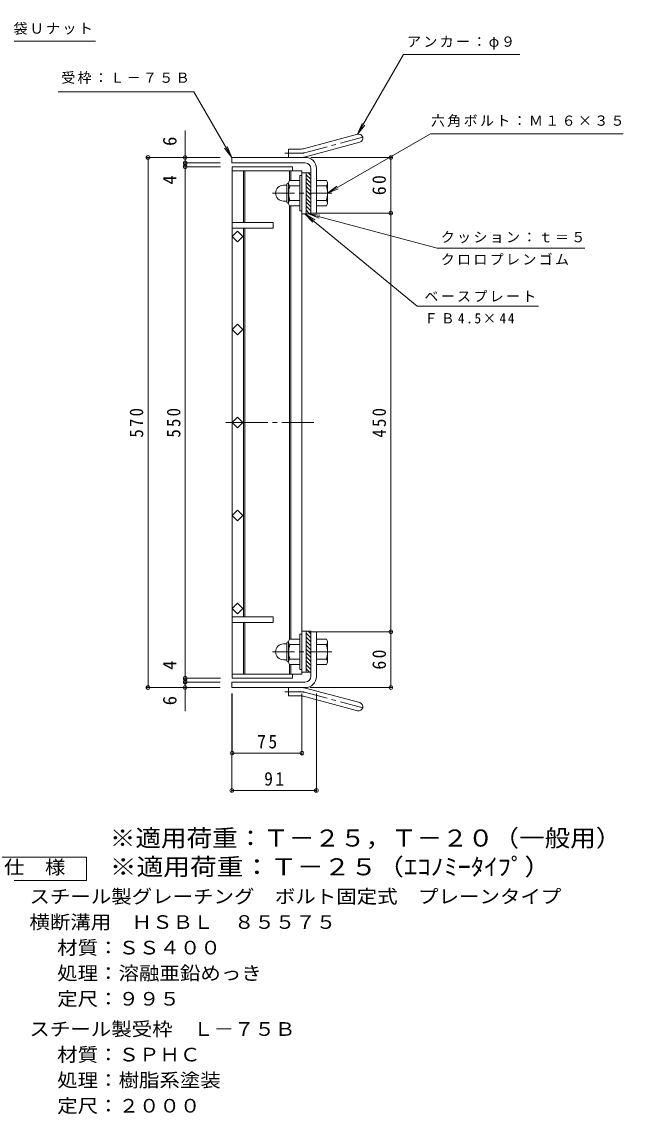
# Model space of a CAD drawing. Units: millimetres, scale not verified. Extents: x -929 to 924, y -686 to 664.
# Drawn here: x 278 to 924, y -573 to 602 of the extents above; entities that cross this region are included whole.
import ezdxf
from ezdxf.enums import TextEntityAlignment as Align

# ---------------------------------------------------------------- set-up
doc = ezdxf.new("R2010")
doc.units = ezdxf.units.MM
doc.header["$LTSCALE"] = 5
doc.header["$PDMODE"] = 32
doc.header["$PDSIZE"] = 4
doc.linetypes.add('CHAIN1', pattern=[8, 5, -1, 1, -1])
doc.linetypes.add('CHAIN2', pattern=[12, 9, -1, 1, -1])
for name, color, linetype, lineweight in [('0-1_躯体', 2, 'Continuous', 9), ('0-2_仕上', 3, 'Continuous', 9), ('0-4_その他', 7, 'Continuous', 9), ('0-5_寸法', 7, 'Continuous', 9), ('F-4_F-4ﾚｲﾔ', 2, 'Continuous', 9)]:
    doc.layers.add(name, color=color, linetype=linetype, lineweight=lineweight)
doc.layers.add('F-5_F-5ﾚｲﾔ', color=3, linetype='Continuous')
doc.styles.add('ＭＳ ゴシック', font='')
doc.styles.get('ＭＳ ゴシック').set_extended_font_data('MS Gothic')

msp = doc.modelspace()

# ---------------------------------------------------------------- linework, layer by layer
at = {"layer": '0-1_躯体'}
for p, q in [((580.75, 465.126), (638.941, 480.718)), ((583.079, 456.432), (641.27, 472.025)), ((564.605, 455.819), (564.605, 464.819)), ((578.421, 464.819), (564.605, 464.819)), ((503.605, 449.819), (503.605, 455.819)), ((582.605, 455.819), (503.605, 455.819)), ((582.605, 449.819), (503.605, 449.819)), ((576.805, 436.319), (576.805, 398.319)), ((579.105, 436.319), (576.805, 436.319)), ((583.605, 395.319), (583.605, 439.319)), ((588.605, 439.319), (583.605, 439.319)), ((588.605, 432.239), (583.605, 437.239)), ((588.605, 436.482), (585.768, 439.319)), ((588.605, 443.819), (588.605, 395.319)), ((594.605, 443.819), (594.605, 395.819)), ((559.295, 425.819), (562.805, 425.819)), ((562.805, 408.119), (562.805, 426.519)), ((564.605, 428.319), (564.805, 428.319)), ((564.805, 428.069), (564.805, 406.569)), ((576.805, 430.819), (565.844, 430.819)), ((576.805, 425.319), (565.844, 425.319)), ((588.605, 427.997), (583.605, 432.997)), ((588.605, 423.754), (583.605, 428.754)), ((588.605, 419.511), (583.605, 424.511)), ((594.605, 430.819), (605.567, 430.819)), ((594.605, 425.319), (605.567, 425.319)), ((606.805, 428.319), (606.605, 428.319)), ((606.605, 428.069), (606.605, 406.569)), ((588.605, 415.269), (583.605, 420.269)), ((588.605, 411.026), (583.605, 416.026)), ((588.605, 406.783), (583.605, 411.784)), ((559.305, 408.819), (562.805, 408.819)), ((564.605, 406.319), (564.805, 406.319)), ((576.805, 409.319), (565.844, 409.319)), ((576.805, 403.819), (565.844, 403.819)), ((588.605, 402.541), (583.605, 407.541)), ((588.605, 398.298), (583.605, 403.298)), ((594.605, 409.319), (605.567, 409.319)), ((594.605, 403.819), (605.567, 403.819)), ((606.805, 406.319), (606.605, 406.319)), ((579.105, 398.319), (576.805, 398.319)), ((587.342, 395.319), (583.605, 399.056)), ((588.605, 395.319), (583.605, 395.319)), ((588.605, 395.819), (594.605, 395.819)), ((576.805, -94.682), (576.805, -56.682)), ((579.105, -56.682), (576.805, -56.682)), ((583.605, -53.682), (583.605, -97.682)), ((588.605, -53.682), (583.605, -53.682)), ((588.605, -60.762), (583.605, -55.762)), ((588.605, -56.519), (585.768, -53.682)), ((588.605, -102.182), (588.605, -53.682)), ((588.605, -54.182), (594.605, -54.182)), ((594.605, -102.182), (594.605, -54.182)), ((559.305, -67.182), (562.805, -67.182)), ((562.805, -66.482), (562.805, -84.882)), ((564.605, -64.682), (564.805, -64.682)), ((564.805, -86.432), (564.805, -64.932)), ((576.805, -62.182), (565.844, -62.182)), ((576.805, -67.682), (565.844, -67.682)), ((588.605, -65.004), (583.605, -60.004)), ((588.605, -69.247), (583.605, -64.247)), ((588.605, -73.49), (583.605, -68.49)), ((594.605, -62.182), (605.567, -62.182)), ((594.605, -67.682), (605.567, -67.682)), ((606.805, -64.682), (606.605, -64.682)), ((606.605, -86.432), (606.605, -64.932)), ((588.605, -77.732), (583.605, -72.732)), ((588.605, -81.975), (583.605, -76.975)), ((588.605, -86.218), (583.605, -81.218)), ((559.295, -84.182), (562.805, -84.182)), ((564.605, -86.682), (564.805, -86.682)), ((576.805, -83.682), (565.844, -83.682)), ((576.805, -89.182), (565.844, -89.182)), ((588.605, -90.46), (583.605, -85.46)), ((588.605, -94.703), (583.605, -89.703)), ((587.342, -97.682), (583.605, -93.945)), ((594.605, -83.682), (605.567, -83.682)), ((594.605, -89.182), (605.567, -89.182)), ((606.805, -86.682), (606.605, -86.682)), ((579.105, -94.682), (576.805, -94.682)), ((588.605, -97.682), (583.605, -97.682)), ((503.605, -108.182), (503.605, -114.182)), ((582.605, -108.182), (503.605, -108.182)), ((582.605, -114.182), (503.605, -114.182)), ((564.605, -114.182), (564.605, -123.182)), ((583.079, -114.795), (641.27, -130.388)), ((578.421, -123.182), (564.605, -123.182)), ((580.75, -123.489), (638.941, -139.081))]:
    msp.add_line(p, q, dxfattribs=at)
at = {"layer": '0-1_躯体', "linetype": 'CHAIN1'}
for p, q in [((581.914, 460.779), (647.081, 478.24)), ((578.42, 460.319), (560.801, 460.319)), ((611.177, 417.319), (547.504, 417.319)), ((611.177, -75.682), (547.504, -75.682)), ((578.42, -118.682), (560.801, -118.682)), ((581.914, -119.142), (647.081, -136.603))]:
    msp.add_line(p, q, dxfattribs=at)
at = {"layer": '0-1_躯体'}
for centre, radius, start, end in [((640.105, 476.371), 4.5, 285.00014, 104.99991), ((578.421, 473.819), 9, 270, 285.00002), ((578.42, 473.819), 18, 270, 285), ((582.605, 443.819), 12, 0, 90), ((582.605, 443.819), 6, 0, 90), ((559.295, 417.329), 8.49, 90, 180), ((564.605, 426.519), 1.8, 90, 180), ((568.965, 428.069), 4.16, 138.61835, 221.37988), ((588.805, 417.319), 24, 160.52881, 199.47119), ((582.605, 417.319), 24, 340.52881, 19.47119), ((602.445, 428.069), 4.16, 318.62012, 41.38165), ((559.305, 417.319), 8.5, 180, 270), ((564.605, 408.119), 1.8, 180, 270), ((568.965, 406.569), 4.16, 138.62012, 221.38165), ((602.445, 406.569), 4.16, 318.61835, 41.37988), ((559.305, -75.682), 8.5, 90, 180), ((564.605, -66.482), 1.8, 90, 180), ((568.965, -64.932), 4.16, 138.61835, 221.37988), ((588.805, -75.682), 24, 160.52881, 199.47119), ((582.605, -75.682), 24, 340.52881, 19.47119), ((602.445, -64.932), 4.16, 318.62012, 41.38165), ((559.295, -75.692), 8.49, 180, 270), ((564.605, -84.882), 1.8, 180, 270), ((568.965, -86.432), 4.16, 138.62012, 221.38165), ((602.445, -86.432), 4.16, 318.61835, 41.37988), ((582.605, -102.182), 6, 270, 0), ((582.605, -102.182), 12, 270, 0), ((578.42, -132.182), 18, 75, 90), ((578.421, -132.182), 9, 74.99998, 90), ((640.105, -134.734), 4.5, 255.00009, 74.99986)]:
    msp.add_arc(centre, radius, start, end, dxfattribs=at)
at = {"layer": '0-1_躯体', "linetype": 'CHAIN2'}
for centre, start, end in [((578.42, 473.819), 270, 284.99995), ((578.42, -132.182), 75.00005, 90)]:
    msp.add_arc(centre, 13.5, start, end, dxfattribs=at)
at = {"layer": '0-2_仕上'}
for p, q in [((504.105, -104.182), (504.105, 445.819)), ((504.105, 441.319), (579.105, 441.319)), ((516.105, 441.319), (516.105, 385.819)), ((517.605, 441.319), (517.605, 385.819)), ((565.605, 441.319), (565.605, 430.819)), ((567.105, 441.319), (567.105, 430.819)), ((579.105, 441.319), (579.105, -99.682)), ((583.605, 439.319), (579.105, 439.319)), ((565.605, 403.819), (565.605, -62.182)), ((567.105, -62.182), (567.105, 403.819)), ((583.605, 395.319), (579.105, 395.319)), ((504.105, 379.819), (548.105, 379.819)), ((516.105, 379.819), (516.105, -38.182)), ((517.605, -38.182), (517.605, 379.819)), ((509.762, 365.162), (504.105, 370.819)), ((515.419, 370.819), (509.762, 365.162)), ((509.762, 265.162), (504.105, 270.819)), ((515.419, 270.819), (509.762, 265.162)), ((509.762, 165.162), (504.105, 170.819)), ((515.419, 170.819), (509.762, 165.162)), ((509.762, 65.162), (504.105, 70.819)), ((515.419, 70.819), (509.762, 65.162)), ((509.762, -23.525), (504.105, -29.182)), ((515.419, -29.182), (509.762, -23.525)), ((504.105, -38.182), (548.105, -38.182)), ((516.105, -99.682), (516.105, -44.182)), ((517.605, -99.682), (517.605, -44.182)), ((583.605, -53.682), (579.105, -53.682)), ((565.605, -99.682), (565.605, -89.182)), ((567.105, -99.682), (567.105, -89.182)), ((504.105, -99.682), (579.105, -99.682)), ((583.605, -97.682), (579.105, -97.682))]:
    msp.add_line(p, q, dxfattribs=at)
at = {"layer": '0-2_仕上', "linetype": 'CHAIN2'}
msp.add_line((497.303, 170.819), (591.829, 170.819), dxfattribs=at)
at = {"layer": '0-2_仕上'}
for points in [[(504.105, 445.819), (569.105, 445.819), (569.105, 441.319)], [(504.105, 385.819), (548.105, 385.819), (548.105, 379.819)], [(504.105, 370.819), (509.762, 376.476), (515.419, 370.819)], [(504.105, 270.819), (509.762, 276.476), (515.419, 270.819)], [(504.105, 170.819), (509.762, 176.476), (515.419, 170.819)], [(504.105, 70.819), (509.762, 76.476), (515.419, 70.819)], [(504.105, -29.182), (509.762, -34.839), (515.419, -29.182)], [(504.105, -44.182), (548.105, -44.182), (548.105, -38.182)], [(504.105, -104.182), (569.105, -104.182), (569.105, -99.682)]]:
    msp.add_lwpolyline(points, dxfattribs=at)
at = {"layer": '0-4_その他'}
for p, q in [((453.605, -139.507), (453.605, 484.736)), ((491.105, 455.819), (412.105, 455.819)), ((413.605, -114.181), (413.605, 455.819)), ((491.105, 449.819), (452.105, 449.819)), ((588.586, 455.819), (676.105, 455.819)), ((674.605, -114.181), (674.605, 455.819)), ((491.605, 445.819), (452.105, 445.819)), ((587.736, 395.819), (676.105, 395.819)), ((590.192, -54.181), (676.105, -54.181)), ((491.605, -104.181), (452.105, -104.181)), ((491.105, -114.181), (412.105, -114.181)), ((491.105, -108.181), (452.105, -108.181)), ((588.038, -114.181), (676.105, -114.181)), ((503.605, -120.531), (503.605, -226.282)), ((504.105, -120.531), (504.105, -186.282)), ((579.105, -120.531), (579.105, -186.282)), ((594.605, -120.531), (594.605, -226.282)), ((504.105, -184.782), (579.105, -184.782)), ((503.605, -224.782), (594.605, -224.782))]:
    msp.add_line(p, q, dxfattribs=at)
for p in [(413.605, 455.819), (453.605, 455.819), (453.605, 449.819), (453.605, 445.819), (674.605, 455.819), (674.605, 395.819), (674.605, -54.181), (453.605, -104.181), (413.605, -114.181), (453.605, -108.181), (453.605, -114.181), (674.605, -114.181), (504.105, -184.782), (579.105, -184.782), (503.605, -224.782), (594.605, -224.782)]:
    msp.add_point(p, dxfattribs=at)
at = {"layer": '0-5_寸法'}
for p, q in [((316.939, 526.419), (462.845, 526.419)), ((503.605, 455.819), (462.845, 526.419)), ((638.941, 480.718), (643.724, 492.266)), ((638.941, 480.718), (646.55, 490.635)), ((503.605, 455.819), (495.996, 465.736)), ((503.605, 455.819), (498.822, 467.368)), ((606.605, 417.319), (616.522, 424.929)), ((606.605, 417.319), (618.154, 422.103)), ((703.051, 295.978), (582.262, 395.319)), ((582.262, 395.319), (592.87, 388.707)), ((582.262, 395.319), (590.797, 386.187)), ((586.096, 395.319), (598.49, 393.687)), ((586.096, 395.319), (597.645, 390.535)), ((703.051, 295.978), (833.615, 295.978))]:
    msp.add_line(p, q, dxfattribs=at)
for points in [[(68.655, 427.711), (157.064, 580.84), (357.294, 580.84)], [(638.941, 480.718), (688.333, 566.269), (813.404, 566.269)], [(606.605, 417.319), (717.161, 481.149), (924.491, 481.149)], [(586.096, 395.319), (724.597, 358.208), (883.375, 358.208)]]:
    msp.add_lwpolyline(points, dxfattribs=at)
at = {"layer": 'F-4_F-4ﾚｲﾔ'}
msp.add_lwpolyline([(235.018, -321.511), (235.018, -296.51), (347.518, -296.51), (347.518, -321.511)], close=True, dxfattribs=at)

# ---------------------------------------------------------------- texts
at = {"layer": '0-4_その他', "color": 2, "style": 'ＭＳ ゴシック'}
for s, p in [('6', (448.605, 468.161)), ('4', (448.605, 426.626)), ('4', (448.605, -95.112)), ('6', (448.605, -133.166))]:
    msp.add_text(s, height=14.66, rotation=90, dxfattribs=at).set_placement(p, align=Align.BOTTOM_LEFT)
at = {"layer": '0-4_その他', "color": 2, "char_height": 14.66, "attachment_point": 7, "rotation": 90, "style": 'ＭＳ ゴシック'}
for s, insert in [('\\T1.27;\\W0.95;60', (669.605, 415.194)), ('\\T1.27;\\W0.9;570', (408.605, 154.569)), ('\\T1.27;\\W0.9;550', (448.605, 154.569)), ('\\T1.27;\\W0.9;450', (669.605, 154.569)), ('\\T1.27;\\W0.95;60', (669.605, -94.806))]:
    msp.add_mtext(s, dxfattribs=dict(at, insert=insert))
at = {"layer": '0-4_その他', "color": 2, "char_height": 14.66, "attachment_point": 7, "style": 'ＭＳ ゴシック'}
for s, insert in [('\\T1.27;\\W0.95;75', (530.981, -179.782)), ('\\T1.27;\\W0.95;91', (538.48, -219.782))]:
    msp.add_mtext(s, dxfattribs=dict(at, insert=insert))
at = {"layer": '0-5_寸法', "char_height": 11, "attachment_point": 7, "style": 'ＭＳ ゴシック'}
for s, insert in [('\\T1.17;平座金，六角袋Ｕナット', (163.576, 587.293)), ('\\T1.17;アンカー：φ９', (692.137, 571.785)), ('\\T1.17;受枠：Ｌ－７５Ｂ', (320.389, 534.817)), ('\\T1.17;六角ボルト：Ｍ１６×３５', (717.883, 488.552)), ('\\T1.17;クッション：ｔ＝５', (728.375, 363.475)), ('\\T1.17;クロロプレンゴム', (728.375, 339.982)), ('\\T1.17;ベースプレート', (710.796, 300.404)), ('\\T1.26;\\W0.95;ＦＢ4.5×44', (710.796, 277.168))]:
    msp.add_mtext(s, dxfattribs=dict(at, insert=insert))
at = {"layer": 'F-4_F-4ﾚｲﾔ', "style": 'ＭＳ ゴシック', "width": 1.1}
for s, p in [('仕\u3000様', (258.768, -319.01)), ('スチール製グレーチング\u3000ボルト固定式\u3000プレーンタイプ', (286.063, -350.47)), ('横断溝用\u3000ＨＳＢＬ\u3000８５５７５', (286.063, -377.971)), ('材質：ＳＳ４００', (315.919, -405.47)), ('処理：溶融亜鉛めっき', (315.919, -432.971)), ('定尺：９９５', (315.919, -460.471)), ('スチール製受枠\u3000Ｌ－７５Ｂ', (286.063, -492.97)), ('材質：ＳＰＨＣ', (315.919, -520.47)), ('処理：樹脂系塗装', (315.919, -547.97)), ('定尺：２０００', (315.919, -575.471))]:
    msp.add_text(s, height=14.66, dxfattribs=at).set_placement(p, align=Align.BOTTOM_LEFT)
at = {"layer": 'F-5_F-5ﾚｲﾔ', "style": 'ＭＳ ゴシック'}
for s, width, p in [('※適用荷重：Ｔ－２５，Ｔ－２０（一般用）', 1.1, (372.518, -290.608)), ('※適用荷重：Ｔ－２５（ｴｺﾉﾐｰﾀｲﾌﾟ）', 1.15, (372.518, -321.511))]:
    msp.add_text(s, height=18.33, dxfattribs=dict(at, width=width)).set_placement(p, align=Align.BOTTOM_LEFT)

doc.saveas('drawing.dxf')
